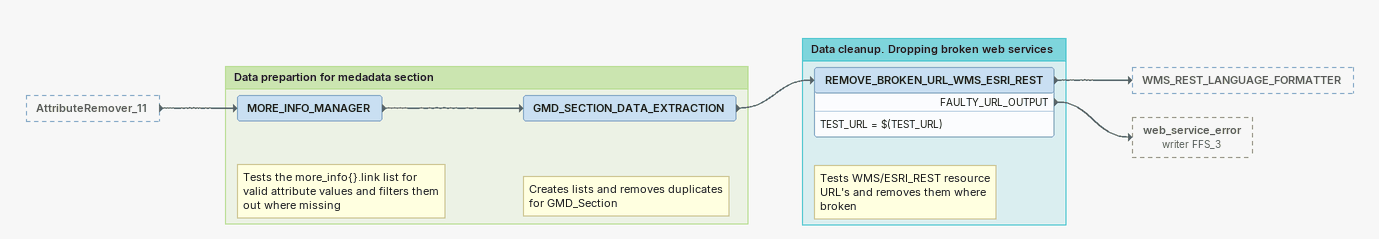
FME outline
AttributeRemover_11 [outside]
    -> MORE_INFO_MANAGER

Bookmark: Data prepartion for medadata section
Note: Tests the more_info{}.link list for valid attribute values and filters them out where missing
MORE_INFO_MANAGER
    -> GMD_SECTION_DATA_EXTRACTION
Note: Creates lists and removes duplicates for GMD_Section
GMD_SECTION_DATA_EXTRACTION
    -> REMOVE_BROKEN_URL_WMS_ESRI_REST

Bookmark: Data cleanup. Dropping broken web services
Note: Tests WMS/ESRI_REST resource URL's and removes them where broken
REMOVE_BROKEN_URL_WMS_ESRI_REST
    TEST_URL = $(TEST_URL)
    -> WMS_REST_LANGUAGE_FORMATTER
    FAULTY_URL_OUTPUT -> web_service_error (writer FFS_3)
